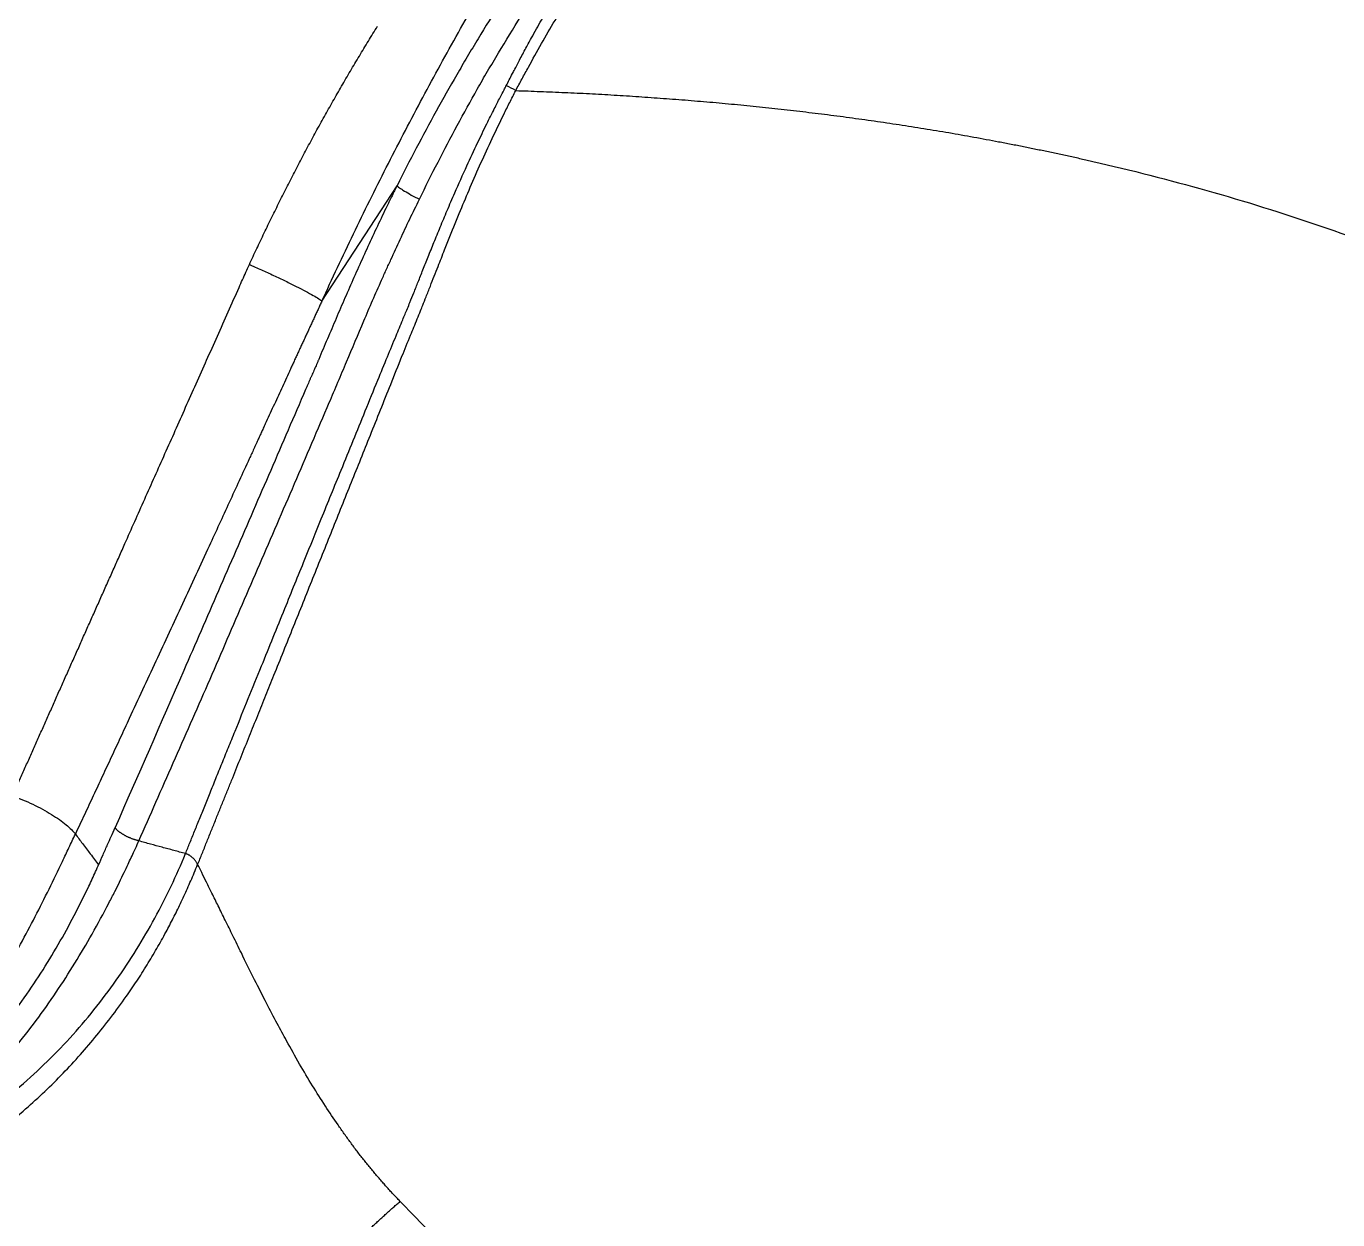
# Model space of a CAD drawing. Header units: inches. Extents: x 0 to 84, y -22 to 124.
# Drawn here: x 47.81 to 58.11, y 58.69 to 68.06 of the extents above; entities that cross this region are included whole.
import ezdxf

# ---------------------------------------------------------------- set-up
doc = ezdxf.new("R2010")
doc.units = ezdxf.units.IN
doc.header["$MEASUREMENT"] = 0
doc.layers.add('1', color=4, linetype='Continuous')

# ---------------------------------------------------------------- blocks, each defined once
blk = doc.blocks.new('2026 RELAY')
at = {"layer": '1', "color": 3, "linetype": 'Continuous', "lineweight": 25}
blk.add_line((50.133, 65.401), (50.723, 66.307), dxfattribs=at)
at = {"layer": '1', "color": 3, "linetype": 'Continuous', "lineweight": 25, "flags": 128}
blk.add_lwpolyline([(50.747, 58.332), (50.746, 58.334), (50.745, 58.335)], dxfattribs=at)
at = {"layer": '1', "color": 3, "linetype": 'Continuous', "lineweight": 25}
for points, knots in [([(51.58, 67.093), (51.588, 67.108), (51.604, 67.14), (51.626, 67.182), (51.651, 67.23), (51.684, 67.293), (51.727, 67.375), (51.787, 67.484), (51.873, 67.638), (52.016, 67.883), (52.211, 68.196), (52.424, 68.514), (52.633, 68.807), (52.865, 69.115), (53.092, 69.397), (53.301, 69.642), (53.463, 69.824), (53.632, 70.008), (53.808, 70.192), (54.005, 70.39), (54.24, 70.618), (54.504, 70.861), (54.766, 71.089), (54.967, 71.256), (55.116, 71.376), (55.218, 71.458), (55.303, 71.525), (55.365, 71.573), (55.409, 71.607), (55.433, 71.625), (55.442, 71.631)], [0, 0, 0, 0, 0.007594, 0.015782, 0.021416, 0.031427, 0.047498, 0.06283, 0.086729, 0.125904, 0.18856, 0.250863, 0.2969, 0.350628, 0.426071, 0.463581, 0.501401, 0.541886, 0.583413, 0.62603, 0.681038, 0.751297, 0.817873, 0.875464, 0.906605, 0.937336, 0.960666, 0.978942, 0.992076, 1, 1, 1, 1]), ([(51.654, 67.054), (51.671, 67.085), (51.704, 67.146), (51.771, 67.269), (51.856, 67.423), (51.962, 67.605), (52.108, 67.846), (52.297, 68.142), (52.533, 68.488), (52.779, 68.824), (53.032, 69.149), (53.292, 69.46), (53.646, 69.855), (54.006, 70.221), (54.363, 70.554), (54.628, 70.787), (54.887, 71.001), (55.097, 71.164), (55.258, 71.285), (55.375, 71.371), (55.47, 71.439), (55.535, 71.484), (55.567, 71.506), (55.585, 71.519), (55.594, 71.525), (55.599, 71.528)], [0, 0, 0, 0, 0.015625, 0.03125, 0.0625, 0.09375, 0.125, 0.1875, 0.25, 0.3125, 0.375, 0.4375, 0.5, 0.625, 0.6875, 0.75, 0.8125, 0.875, 0.90625, 0.9375, 0.96875, 0.984375, 0.992188, 0.996094, 1, 1, 1, 1]), ([(53.702, 70.512), (53.633, 70.442), (53.564, 70.369), (53.459, 70.258), (53.424, 70.22), (53.355, 70.145), (53.32, 70.107), (53.148, 69.915), (53.011, 69.757), (52.741, 69.432), (52.608, 69.265), (52.41, 69.008), (52.345, 68.921), (52.247, 68.789), (52.215, 68.745), (52.15, 68.656), (52.118, 68.611), (51.957, 68.385), (51.832, 68.203), (51.651, 67.927), (51.591, 67.834), (51.474, 67.648), (51.416, 67.555), (51.331, 67.414), (51.302, 67.367), (51.246, 67.272), (51.219, 67.225), (51.136, 67.082), (51.082, 66.987), (50.977, 66.795), (50.925, 66.698), (50.822, 66.504), (50.772, 66.406), (50.723, 66.307)], [0, 0, 0, 0, 0.0625, 0.0625, 0.09375, 0.09375, 0.125, 0.125, 0.25, 0.25, 0.375, 0.375, 0.4375, 0.4375, 0.46875, 0.46875, 0.5, 0.5, 0.625, 0.625, 0.6875, 0.6875, 0.75, 0.75, 0.78125, 0.78125, 0.8125, 0.8125, 0.875, 0.875, 0.9375, 0.9375, 1, 1, 1, 1]), ([(50.899, 66.201), (50.946, 66.299), (50.995, 66.396), (51.094, 66.589), (51.144, 66.685), (51.247, 66.876), (51.299, 66.971), (51.366, 67.088), (51.379, 67.112), (51.406, 67.159), (51.42, 67.182), (51.448, 67.23), (51.462, 67.253), (51.49, 67.301), (51.505, 67.325), (51.577, 67.445), (51.635, 67.541), (51.753, 67.73), (51.813, 67.824), (51.996, 68.105), (52.121, 68.291), (52.283, 68.521), (52.315, 68.567), (52.38, 68.657), (52.413, 68.702), (52.511, 68.837), (52.577, 68.925), (52.776, 69.186), (52.91, 69.356), (53.182, 69.684), (53.319, 69.844), (53.493, 70.037), (53.527, 70.076), (53.597, 70.152), (53.632, 70.19), (53.737, 70.302), (53.807, 70.375), (53.877, 70.446)], [0, 0, 0, 0, 0.0625, 0.0625, 0.125, 0.125, 0.1875, 0.1875, 0.203125, 0.203125, 0.21875, 0.21875, 0.234375, 0.234375, 0.25, 0.25, 0.3125, 0.3125, 0.375, 0.375, 0.5, 0.5, 0.53125, 0.53125, 0.5625, 0.5625, 0.625, 0.625, 0.75, 0.75, 0.875, 0.875, 0.90625, 0.90625, 0.9375, 0.9375, 1, 1, 1, 1]), ([(50.133, 65.401), (50.214, 65.578), (50.379, 65.929), (50.637, 66.451), (50.861, 66.882), (51.045, 67.223), (51.186, 67.478), (51.329, 67.73), (51.523, 68.064), (51.772, 68.475), (52.081, 68.958), (52.31, 69.295), (52.435, 69.473), (52.453, 69.498)], [0.489893, 0.489893, 0.489893, 0.489893, 0.552393, 0.614893, 0.677393, 0.708643, 0.739893, 0.771143, 0.802393, 0.864893, 0.927393, 0.989893, 1, 1, 1, 1]), ([(49.564, 65.688), (49.574, 65.709), (49.593, 65.75), (49.622, 65.813), (49.651, 65.875), (49.681, 65.936), (49.71, 65.998), (49.74, 66.06), (49.771, 66.121), (49.801, 66.183), (49.832, 66.244), (49.863, 66.305), (49.894, 66.366), (49.925, 66.427), (49.957, 66.488), (49.989, 66.549), (50.021, 66.609), (50.054, 66.67), (50.086, 66.73), (50.119, 66.79), (50.153, 66.85), (50.186, 66.91), (50.22, 66.97), (50.254, 67.029), (50.288, 67.089), (50.322, 67.148), (50.357, 67.207), (50.392, 67.266), (50.427, 67.325), (50.462, 67.384), (50.498, 67.442), (50.533, 67.501), (50.557, 67.54), (50.57, 67.559)], [0, 0, 0, 0, 0.032353, 0.064694, 0.097024, 0.129343, 0.161652, 0.193952, 0.226242, 0.258524, 0.290799, 0.323066, 0.355326, 0.38758, 0.419829, 0.452073, 0.484312, 0.516547, 0.54878, 0.581009, 0.613236, 0.645462, 0.677687, 0.709911, 0.742135, 0.77436, 0.806586, 0.838814, 0.871045, 0.903278, 0.935514, 0.967755, 1, 1, 1, 1]), ([(49.063, 61.063), (49.074, 61.092), (49.098, 61.15), (49.134, 61.24), (49.173, 61.336), (49.214, 61.437), (49.257, 61.543), (49.302, 61.656), (49.35, 61.774), (49.4, 61.897), (49.503, 62.151), (49.651, 62.515), (49.833, 62.965), (49.99, 63.351), (50.137, 63.713), (50.295, 64.101), (50.443, 64.464), (50.564, 64.761), (50.645, 64.958), (50.71, 65.116), (50.762, 65.242), (50.799, 65.329), (50.828, 65.4), (50.856, 65.47), (50.89, 65.555), (50.927, 65.649), (50.968, 65.752), (51.014, 65.864), (51.063, 65.985), (51.117, 66.115), (51.186, 66.276), (51.266, 66.453), (51.35, 66.633), (51.422, 66.783), (51.481, 66.901), (51.527, 66.991), (51.558, 67.051), (51.574, 67.082), (51.58, 67.093)], [0, 0, 0, 0, 0.014481, 0.029851, 0.046119, 0.063292, 0.081377, 0.100381, 0.120313, 0.141179, 0.162987, 0.248883, 0.324123, 0.388228, 0.440913, 0.504047, 0.580226, 0.619819, 0.650033, 0.676886, 0.697427, 0.711733, 0.719767, 0.732073, 0.745909, 0.761127, 0.777796, 0.795972, 0.815678, 0.836868, 0.859471, 0.894556, 0.924457, 0.949317, 0.969235, 0.984288, 0.99453, 1, 1, 1, 1]), ([(49.158, 60.977), (49.17, 61.006), (49.193, 61.064), (49.228, 61.15), (49.262, 61.236), (49.297, 61.322), (49.331, 61.407), (49.365, 61.491), (49.399, 61.575), (49.433, 61.658), (49.466, 61.741), (49.499, 61.823), (49.532, 61.905), (49.565, 61.987), (49.597, 62.067), (49.63, 62.147), (49.662, 62.227), (49.694, 62.306), (49.725, 62.385), (49.797, 62.564), (49.91, 62.844), (50.062, 63.224), (50.214, 63.602), (50.364, 63.976), (50.517, 64.357), (50.649, 64.687), (50.754, 64.949), (50.815, 65.099), (50.855, 65.197), (50.881, 65.261), (50.905, 65.319), (50.928, 65.376), (50.954, 65.441), (50.993, 65.542), (51.042, 65.666), (51.093, 65.795), (51.151, 65.942), (51.217, 66.106), (51.299, 66.299), (51.381, 66.487), (51.469, 66.677), (51.545, 66.835), (51.599, 66.945), (51.631, 67.007), (51.647, 67.038), (51.654, 67.054)], [0, 0, 0, 0, 0.014742, 0.029382, 0.043918, 0.058352, 0.072682, 0.086909, 0.101032, 0.115053, 0.128969, 0.142782, 0.156492, 0.170098, 0.1836, 0.196998, 0.210292, 0.223482, 0.236568, 0.249551, 0.312948, 0.375686, 0.437755, 0.499148, 0.559502, 0.624326, 0.660184, 0.686938, 0.697372, 0.707804, 0.718232, 0.725337, 0.735769, 0.749527, 0.774353, 0.795213, 0.812115, 0.84525, 0.874696, 0.905976, 0.937302, 0.968635, 0.984314, 0.99216, 1, 1, 1, 1]), ([(51.654, 67.054), (51.687, 67.053), (51.751, 67.051), (51.847, 67.047), (51.943, 67.043), (52.04, 67.039), (52.136, 67.035), (52.233, 67.03), (52.329, 67.025), (52.426, 67.019), (52.523, 67.013), (52.62, 67.007), (52.716, 67), (52.813, 66.993), (52.91, 66.986), (53.007, 66.978), (53.105, 66.97), (53.202, 66.962), (53.299, 66.953), (53.396, 66.944), (53.493, 66.934), (53.591, 66.924), (53.688, 66.914), (53.785, 66.903), (53.883, 66.892), (53.98, 66.88), (54.078, 66.868), (54.175, 66.856), (54.273, 66.843), (54.37, 66.829), (54.468, 66.816), (54.566, 66.801), (54.663, 66.787), (54.761, 66.772), (54.858, 66.756), (54.956, 66.74), (55.054, 66.724), (55.151, 66.707), (55.249, 66.689), (55.347, 66.671), (55.444, 66.653), (55.542, 66.634), (55.64, 66.615), (55.737, 66.595), (55.835, 66.575), (55.932, 66.554), (56.03, 66.533), (56.394, 66.451), (57.024, 66.293), (57.912, 66.02), (58.79, 65.695), (59.651, 65.314), (60.442, 64.898), (61.162, 64.457), (61.81, 64), (62.428, 63.501), (63.012, 62.961), (63.556, 62.382), (64.093, 61.728), (64.61, 60.995), (65.095, 60.184), (65.519, 59.344), (65.885, 58.484), (66.195, 57.609), (66.455, 56.724), (66.668, 55.835), (66.838, 54.943), (66.97, 54.051), (67.04, 53.397), (67.076, 52.978), (67.091, 52.793), (67.104, 52.609), (67.115, 52.424), (67.126, 52.24), (67.135, 52.056), (67.143, 51.873), (67.148, 51.751), (67.15, 51.69)], [0, 0, 0, 0, 0.004075, 0.00815, 0.012226, 0.016302, 0.020378, 0.024455, 0.028531, 0.032608, 0.036685, 0.040763, 0.04484, 0.048917, 0.052995, 0.057072, 0.061149, 0.065226, 0.069303, 0.073381, 0.077458, 0.081535, 0.085612, 0.089689, 0.093766, 0.097843, 0.10192, 0.105996, 0.110072, 0.114148, 0.118224, 0.122299, 0.126375, 0.13045, 0.134525, 0.138601, 0.142677, 0.146753, 0.150829, 0.154905, 0.158981, 0.163057, 0.167134, 0.17121, 0.175287, 0.179364, 0.183441, 0.187518, 0.225016, 0.262527, 0.300024, 0.337523, 0.375012, 0.406261, 0.437511, 0.468759, 0.500007, 0.531256, 0.562506, 0.6, 0.637495, 0.674986, 0.712488, 0.749988, 0.787493, 0.824991, 0.862488, 0.899987, 0.937492, 0.945307, 0.953122, 0.960937, 0.968752, 0.976566, 0.984378, 0.99219, 1, 1, 1, 1]), ([(50.723, 66.307), (50.71, 66.281), (50.697, 66.255), (50.671, 66.202), (50.658, 66.176), (50.619, 66.096), (50.594, 66.043), (50.543, 65.936), (50.519, 65.883), (50.469, 65.776), (50.445, 65.722), (50.397, 65.614), (50.373, 65.561), (50.326, 65.453), (50.302, 65.399), (50.256, 65.292), (50.234, 65.238), (50.188, 65.131), (50.165, 65.078), (50.131, 64.998), (50.12, 64.971), (50.106, 64.937), (50.103, 64.93), (50.097, 64.917), (50.094, 64.91), (50.086, 64.891), (50.08, 64.878), (50.069, 64.853), (50.064, 64.84), (50.055, 64.82), (50.052, 64.814), (50.046, 64.801), (50.043, 64.794), (50.035, 64.773), (50.029, 64.76), (50.017, 64.734), (50.011, 64.72), (49.96, 64.601), (49.914, 64.495), (49.822, 64.283), (49.777, 64.177), (49.686, 63.966), (49.64, 63.861), (49.504, 63.545), (49.412, 63.335), (49.231, 62.917), (49.14, 62.708), (48.869, 62.086), (48.689, 61.675), (48.51, 61.268)], [0, 0, 0, 0, 0.015625, 0.015625, 0.03125, 0.03125, 0.0625, 0.0625, 0.09375, 0.09375, 0.125, 0.125, 0.15625, 0.15625, 0.1875, 0.1875, 0.21875, 0.21875, 0.25, 0.25, 0.265625, 0.265625, 0.269531, 0.269531, 0.273437, 0.273437, 0.28125, 0.28125, 0.289062, 0.289062, 0.292969, 0.292969, 0.296875, 0.296875, 0.304687, 0.304687, 0.3125, 0.3125, 0.375, 0.375, 0.4375, 0.4375, 0.5, 0.5, 0.625, 0.625, 0.75, 0.75, 1, 1, 1, 1]), ([(50.723, 66.307), (50.726, 66.304), (50.732, 66.298), (50.752, 66.284), (50.765, 66.275), (50.797, 66.256), (50.815, 66.245), (50.855, 66.223), (50.877, 66.212), (50.899, 66.201)], [0, 0, 0, 0, 0.25, 0.25, 0.5, 0.5, 0.75, 0.75, 1, 1, 1, 1]), ([(48.696, 61.163), (48.741, 61.264), (48.786, 61.366), (48.876, 61.57), (48.922, 61.673), (49.057, 61.981), (49.148, 62.187), (49.329, 62.602), (49.419, 62.811), (49.601, 63.23), (49.691, 63.44), (49.827, 63.756), (49.873, 63.862), (49.964, 64.074), (50.009, 64.18), (50.1, 64.392), (50.145, 64.499), (50.203, 64.631), (50.214, 64.658), (50.237, 64.711), (50.248, 64.738), (50.271, 64.791), (50.282, 64.818), (50.305, 64.871), (50.316, 64.898), (50.372, 65.032), (50.417, 65.139), (50.485, 65.299), (50.508, 65.353), (50.554, 65.46), (50.578, 65.513), (50.614, 65.593), (50.626, 65.62), (50.644, 65.66), (50.65, 65.674), (50.662, 65.7), (50.669, 65.714), (50.699, 65.78), (50.723, 65.833), (50.772, 65.939), (50.797, 65.992), (50.848, 66.097), (50.873, 66.149), (50.899, 66.201)], [0, 0, 0, 0, 0.0625, 0.0625, 0.125, 0.125, 0.25, 0.25, 0.375, 0.375, 0.5, 0.5, 0.5625, 0.5625, 0.625, 0.625, 0.6875, 0.6875, 0.703125, 0.703125, 0.71875, 0.71875, 0.734375, 0.734375, 0.75, 0.75, 0.8125, 0.8125, 0.84375, 0.84375, 0.875, 0.875, 0.890625, 0.890625, 0.898437, 0.898437, 0.90625, 0.90625, 0.9375, 0.9375, 0.96875, 0.96875, 1, 1, 1, 1]), ([(49.483, 65.509), (49.492, 65.529), (49.51, 65.569), (49.537, 65.628), (49.555, 65.668), (49.564, 65.688)], [0, 0, 0, 0, 0.333465, 0.666796, 1, 1, 1, 1]), ([(49.564, 65.688), (49.572, 65.685), (49.587, 65.678), (49.618, 65.664), (49.674, 65.64), (49.754, 65.603), (49.847, 65.559), (49.933, 65.516), (50.007, 65.478), (50.068, 65.445), (50.104, 65.423), (50.124, 65.409), (50.131, 65.404), (50.133, 65.401)], [0, 0, 0, 0, 0.03125, 0.0625, 0.125, 0.25, 0.375, 0.5, 0.625, 0.75, 0.875, 0.9375, 1, 1, 1, 1]), ([(47.705, 61.515), (47.719, 61.547), (47.747, 61.61), (47.79, 61.705), (47.832, 61.801), (47.875, 61.897), (47.918, 61.993), (47.961, 62.09), (48.005, 62.188), (48.048, 62.286), (48.092, 62.384), (48.136, 62.483), (48.18, 62.583), (48.225, 62.682), (48.269, 62.783), (48.314, 62.883), (48.359, 62.985), (48.405, 63.086), (48.45, 63.189), (48.496, 63.291), (48.542, 63.394), (48.598, 63.521), (48.665, 63.672), (48.743, 63.847), (48.822, 64.025), (48.902, 64.204), (48.983, 64.385), (49.064, 64.568), (49.146, 64.753), (49.229, 64.939), (49.313, 65.127), (49.398, 65.317), (49.455, 65.445), (49.483, 65.509)], [0, 0, 0, 0, 0.024087, 0.048272, 0.072554, 0.096932, 0.121408, 0.14598, 0.17065, 0.195415, 0.220277, 0.245235, 0.270289, 0.295439, 0.320684, 0.346025, 0.371462, 0.396993, 0.42262, 0.448342, 0.474158, 0.500069, 0.543501, 0.58734, 0.631585, 0.676234, 0.721286, 0.76674, 0.812595, 0.85885, 0.905503, 0.952554, 1, 1, 1, 1]), ([(50.133, 65.401), (50.128, 65.39), (50.118, 65.369), (50.103, 65.336), (50.088, 65.304), (50.073, 65.271), (50.058, 65.239), (50.043, 65.206), (50.028, 65.174), (50.013, 65.141), (49.998, 65.109), (49.983, 65.076), (49.968, 65.044), (49.953, 65.012), (49.938, 64.979), (49.923, 64.947), (49.908, 64.914), (49.893, 64.882), (49.862, 64.814), (49.815, 64.712), (49.752, 64.574), (49.705, 64.471), (49.673, 64.403), (49.657, 64.368), (49.642, 64.334), (49.628, 64.305), (49.617, 64.28), (49.608, 64.26), (49.599, 64.241), (49.59, 64.221), (49.581, 64.201), (49.572, 64.182), (49.54, 64.112), (49.484, 63.991), (49.406, 63.82), (49.327, 63.649), (49.205, 63.383), (49.039, 63.024), (48.83, 62.573), (48.667, 62.223), (48.551, 61.972), (48.48, 61.82), (48.41, 61.669), (48.339, 61.518), (48.269, 61.367), (48.222, 61.267), (48.199, 61.217)], [0, 0, 0, 0, 0.007631, 0.015261, 0.02289, 0.030519, 0.038147, 0.045777, 0.053407, 0.061038, 0.068669, 0.076301, 0.083933, 0.091566, 0.099199, 0.106834, 0.114469, 0.122106, 0.129744, 0.162217, 0.194699, 0.227179, 0.235298, 0.243417, 0.251536, 0.259655, 0.264298, 0.268941, 0.273581, 0.27822, 0.282859, 0.287499, 0.292138, 0.332733, 0.373329, 0.413928, 0.454533, 0.5628, 0.671051, 0.779324, 0.816106, 0.852885, 0.889662, 0.92644, 0.963218, 1, 1, 1, 1]), ([(48.381, 60.974), (48.392, 61.001), (48.416, 61.055), (48.449, 61.129), (48.48, 61.2), (48.5, 61.244), (48.51, 61.268)], [0, 0, 0, 0, 0.2750089, 0.5499543, 0.7577924, 1, 1, 1, 1]), ([(48.696, 61.163), (48.693, 61.163), (48.688, 61.165), (48.679, 61.168), (48.67, 61.17), (48.662, 61.173), (48.653, 61.176), (48.645, 61.179), (48.637, 61.182), (48.628, 61.186), (48.62, 61.189), (48.612, 61.193), (48.605, 61.196), (48.597, 61.2), (48.59, 61.204), (48.583, 61.208), (48.576, 61.212), (48.569, 61.216), (48.563, 61.22), (48.557, 61.224), (48.551, 61.228), (48.545, 61.232), (48.54, 61.236), (48.535, 61.24), (48.53, 61.244), (48.526, 61.248), (48.522, 61.252), (48.519, 61.256), (48.515, 61.26), (48.513, 61.264), (48.511, 61.267), (48.51, 61.268)], [0, 0, 0, 0, 0.0343545, 0.0687409, 0.1031565, 0.1375983, 0.1720638, 0.2065501, 0.2410546, 0.2755746, 0.3101077, 0.3446512, 0.3792027, 0.4137596, 0.4483197, 0.4828807, 0.5174401, 0.5519959, 0.5865458, 0.6210878, 0.6556199, 0.69014, 0.7246464, 0.7591372, 0.7936106, 0.8280651, 0.862499, 0.8969108, 0.9312991, 0.9656626, 1, 1, 1, 1]), ([(45.604, 58.573), (45.685, 58.574), (45.848, 58.587), (46.087, 58.641), (46.315, 58.729), (46.53, 58.847), (46.73, 58.99), (46.914, 59.153), (47.083, 59.332), (47.293, 59.585), (47.526, 59.925), (47.772, 60.351), (47.958, 60.713), (48.08, 60.966), (48.148, 61.11), (48.182, 61.181), (48.199, 61.217)], [0, 0, 0, 0, 0.0625, 0.125, 0.1875, 0.25, 0.3125, 0.375, 0.4375, 0.5, 0.625, 0.75, 0.875, 0.9375, 0.96875, 1, 1, 1, 1]), ([(45.604, 58.393), (45.614, 58.393), (45.635, 58.393), (45.665, 58.394), (45.696, 58.395), (45.727, 58.396), (45.757, 58.398), (45.788, 58.4), (45.818, 58.403), (45.849, 58.406), (45.879, 58.41), (45.91, 58.414), (45.94, 58.418), (45.97, 58.423), (46.001, 58.428), (46.031, 58.433), (46.061, 58.439), (46.091, 58.446), (46.121, 58.452), (46.179, 58.466), (46.268, 58.491), (46.393, 58.533), (46.527, 58.587), (46.642, 58.641), (46.769, 58.709), (46.891, 58.782), (47.021, 58.871), (47.171, 58.984), (47.342, 59.131), (47.605, 59.392), (47.896, 59.744), (48.15, 60.124), (48.333, 60.435), (48.435, 60.624), (48.518, 60.785), (48.568, 60.887), (48.61, 60.976), (48.637, 61.033), (48.664, 61.091), (48.682, 61.13), (48.692, 61.152)], [0, 0, 0, 0, 0.0069547, 0.0139092, 0.0208633, 0.0278168, 0.0347696, 0.0417216, 0.0486726, 0.0556225, 0.0625711, 0.0695183, 0.0764639, 0.083408, 0.0903503, 0.0972907, 0.104229, 0.1111653, 0.1180992, 0.1250307, 0.1517621, 0.1815264, 0.2142966, 0.2500439, 0.2679326, 0.3125498, 0.346624, 0.3750606, 0.4401727, 0.5000607, 0.6264678, 0.7499602, 0.8110337, 0.8749715, 0.8989033, 0.9374861, 0.9549434, 0.9687432, 0.9827802, 1, 1, 1, 1]), ([(48.199, 61.217), (48.217, 61.192), (48.256, 61.14), (48.317, 61.059), (48.359, 61.003), (48.381, 60.974)], [0, 0, 0, 0, 0.311439, 0.644772, 1, 1, 1, 1]), ([(49.063, 61.063), (49.032, 61.072), (48.971, 61.088), (48.879, 61.113), (48.788, 61.138), (48.727, 61.154), (48.696, 61.163)], [0, 0, 0, 0, 0.249996, 0.499993, 0.749995, 1, 1, 1, 1]), ([(45.604, 58.393), (45.628, 58.393), (45.677, 58.394), (45.774, 58.397), (45.871, 58.404), (45.968, 58.415), (46.04, 58.424), (46.112, 58.436), (46.207, 58.453), (46.326, 58.479), (46.467, 58.517), (46.605, 58.561), (46.742, 58.612), (46.876, 58.668), (47.051, 58.751), (47.264, 58.869), (47.507, 59.03), (47.814, 59.269), (48.165, 59.607), (48.529, 60.063), (48.782, 60.472), (48.953, 60.808), (49.028, 60.978), (49.063, 61.063)], [0, 0, 0, 0, 0.015625, 0.03125, 0.0625, 0.078125, 0.09375, 0.109375, 0.125, 0.15625, 0.1875, 0.21875, 0.25, 0.28125, 0.3125, 0.375, 0.4375, 0.5, 0.625, 0.75, 0.875, 0.9375, 1, 1, 1, 1]), ([(49.158, 60.977), (49.156, 60.98), (49.154, 60.986), (49.149, 60.994), (49.144, 61.002), (49.139, 61.009), (49.133, 61.016), (49.128, 61.022), (49.122, 61.028), (49.116, 61.034), (49.11, 61.039), (49.103, 61.044), (49.097, 61.048), (49.09, 61.052), (49.083, 61.056), (49.077, 61.059), (49.07, 61.061), (49.065, 61.063), (49.063, 61.063)], [0, 0, 0, 0, 0.072396, 0.143094, 0.21216, 0.279661, 0.345671, 0.41027, 0.473541, 0.535574, 0.596466, 0.656318, 0.715238, 0.773339, 0.83074, 0.887564, 0.94394, 1, 1, 1, 1]), ([(45.604, 58.227), (45.617, 58.227), (45.642, 58.227), (45.679, 58.227), (45.714, 58.228), (45.746, 58.228), (45.796, 58.228), (45.864, 58.228), (45.944, 58.229), (46.016, 58.229), (46.081, 58.23), (46.145, 58.232), (46.22, 58.235), (46.305, 58.244), (46.402, 58.259), (46.495, 58.281), (46.586, 58.309), (46.679, 58.344), (46.792, 58.392), (46.919, 58.453), (47.054, 58.525), (47.182, 58.6), (47.309, 58.679), (47.432, 58.763), (47.554, 58.852), (47.672, 58.944), (47.802, 59.052), (47.941, 59.177), (48.085, 59.319), (48.222, 59.466), (48.353, 59.618), (48.478, 59.776), (48.587, 59.925), (48.681, 60.063), (48.762, 60.189), (48.838, 60.318), (48.897, 60.423), (48.939, 60.503), (48.967, 60.558), (48.996, 60.614), (49.023, 60.671), (49.051, 60.73), (49.078, 60.79), (49.105, 60.851), (49.132, 60.914), (49.149, 60.956), (49.158, 60.977)], [0, 0, 0, 0, 0.008021, 0.0156064, 0.0227525, 0.0294564, 0.0357168, 0.0536164, 0.0714336, 0.0854151, 0.0982209, 0.111868, 0.1250068, 0.1447403, 0.1655577, 0.1874965, 0.2051923, 0.2260051, 0.2499935, 0.2824825, 0.3142254, 0.3450664, 0.3749934, 0.4073006, 0.4374946, 0.4684055, 0.4999955, 0.5422298, 0.5838804, 0.624994, 0.6662922, 0.7079343, 0.7499904, 0.7808997, 0.8120501, 0.8434221, 0.8749924, 0.8877487, 0.9007881, 0.914111, 0.9277182, 0.9416093, 0.9557835, 0.97024, 0.9849789, 1, 1, 1, 1]), ([(45.604, 58.56), (45.693, 58.561), (45.87, 58.572), (46.131, 58.624), (46.384, 58.709), (46.624, 58.823), (46.851, 58.962), (47.063, 59.122), (47.262, 59.298), (47.51, 59.553), (47.786, 59.9), (48.024, 60.272), (48.191, 60.577), (48.277, 60.75), (48.331, 60.865), (48.353, 60.913), (48.37, 60.949), (48.377, 60.967), (48.381, 60.974)], [0, 0, 0, 0, 0.0625, 0.125, 0.1875, 0.25, 0.3125, 0.375, 0.4375, 0.5, 0.625, 0.75, 0.8125, 0.875, 0.890625, 0.90625, 0.9140625, 0.9202577, 0.9202577, 0.9202577, 0.9202577]), ([(50.745, 58.335), (50.736, 58.344), (50.719, 58.362), (50.692, 58.39), (50.666, 58.419), (50.64, 58.448), (50.614, 58.477), (50.588, 58.507), (50.562, 58.537), (50.537, 58.568), (50.511, 58.599), (50.485, 58.63), (50.46, 58.662), (50.434, 58.694), (50.409, 58.727), (50.384, 58.76), (50.359, 58.794), (50.334, 58.828), (50.309, 58.863), (50.284, 58.898), (50.234, 58.97), (50.158, 59.084), (50.057, 59.243), (49.956, 59.414), (49.864, 59.577), (49.779, 59.736), (49.695, 59.896), (49.601, 60.081), (49.513, 60.258), (49.437, 60.414), (49.376, 60.537), (49.321, 60.649), (49.272, 60.748), (49.229, 60.835), (49.192, 60.91), (49.169, 60.956), (49.158, 60.977)], [0, 0, 0, 0, 0.012402, 0.024881, 0.037439, 0.050076, 0.062795, 0.075595, 0.088479, 0.101448, 0.114502, 0.127643, 0.140872, 0.154191, 0.167599, 0.181099, 0.194691, 0.208376, 0.222154, 0.236026, 0.249993, 0.307588, 0.368419, 0.432536, 0.499981, 0.549246, 0.607334, 0.674246, 0.749972, 0.798576, 0.842881, 0.882888, 0.918602, 0.950023, 0.977155, 1, 1, 1, 1]), ([(49.81, 57.225), (49.81, 57.226), (49.81, 57.229), (49.81, 57.234), (49.81, 57.24), (49.812, 57.246), (49.813, 57.254), (49.815, 57.262), (49.818, 57.271), (49.822, 57.281), (49.83, 57.302), (49.845, 57.332), (49.865, 57.367), (49.887, 57.404), (49.916, 57.447), (49.957, 57.505), (50.001, 57.563), (50.047, 57.621), (50.101, 57.686), (50.166, 57.762), (50.245, 57.848), (50.325, 57.934), (50.388, 57.998), (50.432, 58.043), (50.458, 58.068), (50.484, 58.093), (50.51, 58.118), (50.537, 58.143), (50.563, 58.168), (50.59, 58.193), (50.617, 58.217), (50.643, 58.241), (50.67, 58.265), (50.696, 58.288), (50.722, 58.311), (50.739, 58.325), (50.747, 58.332)], [0, 0, 0, 0, 0.011068, 0.022813, 0.035248, 0.048392, 0.06226, 0.07687, 0.092238, 0.10838, 0.125314, 0.186596, 0.228815, 0.25052, 0.306894, 0.360442, 0.410767, 0.457557, 0.50059, 0.565141, 0.628498, 0.690297, 0.75023, 0.768667, 0.787303, 0.806121, 0.825101, 0.844225, 0.863474, 0.882826, 0.902263, 0.921763, 0.941307, 0.960874, 0.980445, 1, 1, 1, 1]), ([(58.059, 51.033), (56.82, 52.228), (55.592, 53.433), (53.155, 55.866), (51.947, 57.094), (50.747, 58.332)], [0, 0, 0, 0, 0.5, 0.5, 1, 1, 1, 1])]:
    blk.add_open_spline(points, degree=3, knots=knots, dxfattribs=at)
for points in [[(51.654, 67.054), (51.631, 67.067), (51.606, 67.08), (51.58, 67.093)], [(47.705, 61.515), (47.731, 61.507), (47.785, 61.487), (47.865, 61.451), (47.942, 61.412), (48.012, 61.371), (48.075, 61.33), (48.127, 61.29), (48.17, 61.252), (48.19, 61.228), (48.199, 61.217)], [(48.692, 61.152), (48.693, 61.156), (48.695, 61.159), (48.696, 61.163)]]:
    blk.add_open_spline(points, degree=3, dxfattribs=at)

msp = doc.modelspace()

# ---------------------------------------------------------------- block references
msp.add_blockref('2026 RELAY', (0, 0.5))

doc.saveas('drawing.dxf')
